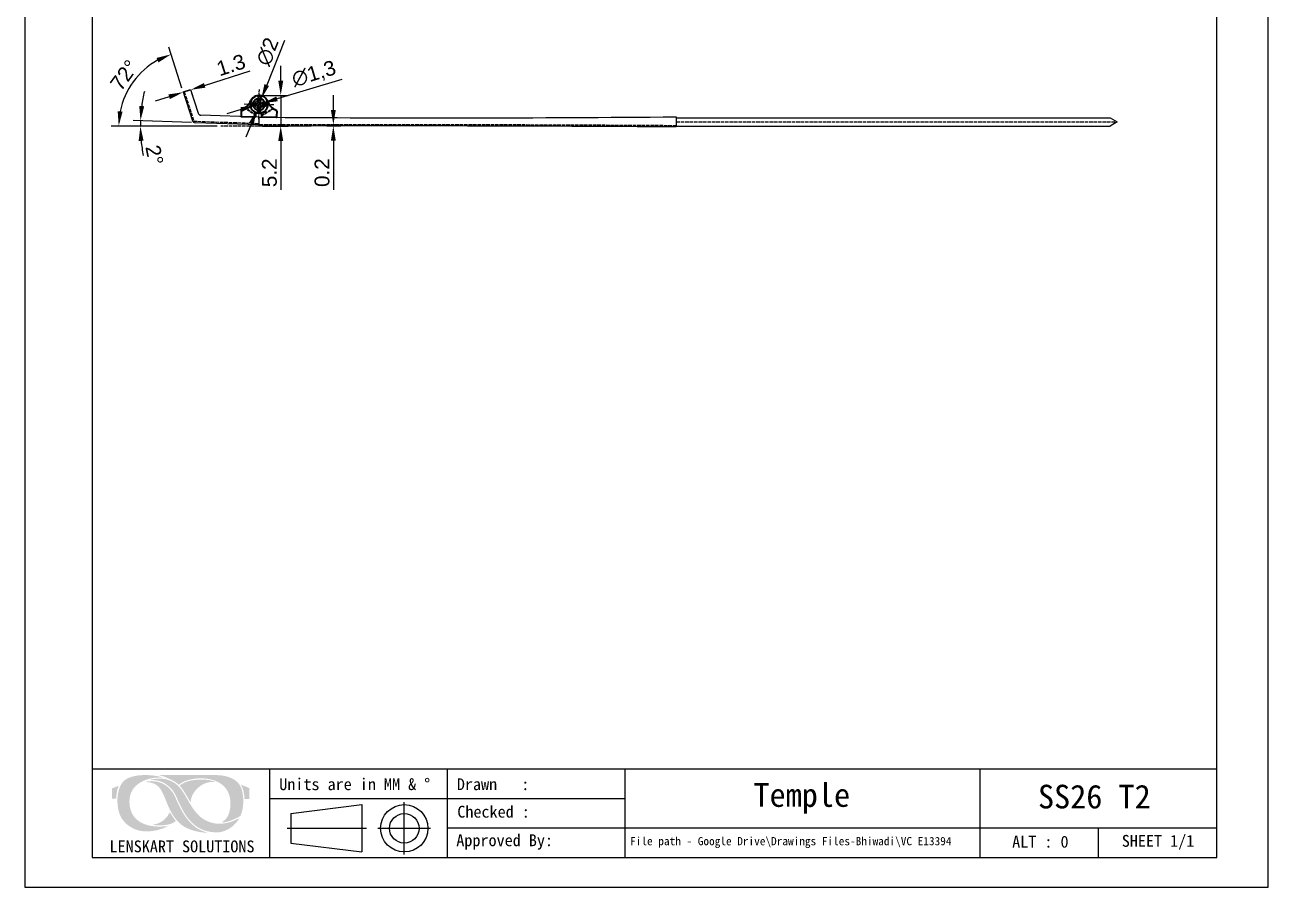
# Model space of a CAD drawing. Header units: millimetres. Extents: x 2853 to 3267, y 1691 to 1988.
# Drawn here: x 3056.8 to 3266.8, y 1691.4 to 1837.2 of the extents above; entities that cross this region are included whole.
import ezdxf

# ---------------------------------------------------------------- set-up
doc = ezdxf.new("R2010")
doc.units = ezdxf.units.MM
doc.linetypes.add('ACAD_ISO02W100', pattern=[15, 12, -3])
doc.layers.add('图框-线条', color=7, linetype='Continuous')
doc.layers.add('标注', color=4, linetype='Continuous', lineweight=5)
doc.layers.add('绘图层', color=7, linetype='Continuous', lineweight=15)
doc.styles.get("Standard").update_dxf_attribs({"font": 'arial.ttf'})
doc.styles.add('宋体', font='SimSun.ttf')
doc.styles.add('样式 1', font='romant.shx')
doc.dimstyles.new('ISO-25', dxfattribs={"dimtxt": 2.5, "dimasz": 2.5, "dimexe": 1.25, "dimexo": 0.625, "dimtad": 1, "dimtxsty": 'Standard', "dimcen": 2.5, "dimadec": 0, "dimazin": 0, "dimtfac": 1, "dimtmove": 0, "dimatfit": 3, "dimfxl": 1, "dimarcsym": 0})
doc.dimstyles.new('ISO-25$0', dxfattribs={"dimtxt": 2.5, "dimasz": 2.5, "dimexe": 0.5, "dimexo": 1, "dimgap": 1, "dimtad": 0, "dimtih": 1, "dimtoh": 1, "dimdec": 1, "dimzin": 10, "dimdsep": 46, "dimlunit": 6, "dimtxsty": '样式 1', "dimcen": 0, "dimclrd": 256, "dimclre": 256, "dimclrt": 7, "dimazin": 0, "dimtfac": 1, "dimtdec": 1, "dimtofl": 0, "dimtmove": 0, "dimatfit": 0, "dimfxl": 1, "dimtolj": 1, "dimtzin": 10, "dimarcsym": 0})

# ---------------------------------------------------------------- blocks, each defined once
blk = doc.blocks.new('jlkjojno')
at = {"layer": '绘图层', "color": 0, "linetype": 'ACAD_ISO02W100', "lineweight": 35, "ltscale": 0.04}
blk.add_line((897.74, -0.78), (899.65, 0.36), dxfattribs=at)
at = {"layer": '绘图层', "color": 0, "lineweight": 35, "ltscale": 0.05}
for p, q in [((897.24, -0.46), (897.74, -0.46)), ((897.74, -1.11), (897.74, -0.46)), ((900.14, -1.11), (897.74, -1.11)), ((900.24, -0.03), (900.24, -1.01))]:
    blk.add_line(p, q, dxfattribs=at)
blk.add_circle((897.24, 1.04), 1, dxfattribs=at)
for centre, radius, start, end in [((897.24, 1.04), 1.5, 23.1266, 270), ((901.37, 2.81), 3, 203.1266, 246.4546), ((900.14, -0.03), 0.1, 0, 66.4546), ((900.14, -1.01), 0.1, 270, 0)]:
    blk.add_arc(centre, radius, start, end, dxfattribs=at)
blk = doc.blocks.new('LNLNCL')
at = {"color": 251, "linetype": 'ACAD_ISO02W100', "lineweight": 9, "ltscale": 0.05}
for p, q in [((904.31, -165.47), (904.31, -160.47)), ((901.81, -162.97), (906.81, -162.97))]:
    blk.add_line(p, q, dxfattribs=at)
at = {"layer": '绘图层', "color": 0, "lineweight": 35, "ltscale": 0.05}
for p, q in [((904.11, -161.48), (904.11, -162.77)), ((904.51, -161.48), (904.51, -162.77)), ((902.82, -162.77), (904.11, -162.77)), ((902.82, -163.17), (904.11, -163.17)), ((904.11, -163.17), (904.11, -164.45)), ((904.51, -162.77), (905.8, -162.77)), ((904.51, -163.17), (905.8, -163.17)), ((904.51, -163.17), (904.51, -164.45)), ((901.31, -164.04), (901.31, -165.02)), ((901.41, -165.12), (903.81, -165.12)), ((903.81, -165.12), (903.81, -164.47)), ((904.31, -164.47), (903.81, -164.47))]:
    blk.add_line(p, q, dxfattribs=at)
at = {"layer": '绘图层', "color": 0, "linetype": 'ACAD_ISO02W100', "lineweight": 35, "ltscale": 0.04}
blk.add_line((903.81, -164.79), (901.9, -163.65), dxfattribs=at)
at = {"layer": '绘图层', "color": 0, "lineweight": 35, "ltscale": 0.05}
blk.add_circle((904.31, -162.97), 1, dxfattribs=at)
for centre, radius, start, end in [((904.31, -162.97), 1.5, 270, 156.8734), ((900.17, -161.2), 3, 293.5454, 336.8734), ((901.41, -164.04), 0.1, 113.5454, 180), ((901.41, -165.02), 0.1, 180, 270)]:
    blk.add_arc(centre, radius, start, end, dxfattribs=at)
blk.add_blockref('jlkjojno', (7.08, -164.01))
blk = doc.blocks.new('*D39')
at = {"color": 0, "lineweight": -2, "transparency": 16777216}
for p, q in [((3108.91, 1822.79), (3108.91, 1825.29)), ((3107.8, 1820.29), (3110.16, 1820.29)), ((3107.8, 1820.09), (3110.16, 1820.09)), ((3108.91, 1820.29), (3108.91, 1820.09)), ((3108.91, 1817.59), (3108.91, 1809.31))]:
    blk.add_line(p, q, dxfattribs=at)
at = {"color": 0, "transparency": 16777216}
for points in [[(3108.49, 1822.79), (3109.32, 1822.79), (3108.91, 1820.29)], [(3108.49, 1817.59), (3109.32, 1817.59), (3108.91, 1820.09)]]:
    blk.add_solid(points, dxfattribs=at)
at = {"layer": 'Defpoints', "color": 0, "transparency": 16777216}
for p in [(3107.18, 1820.29), (3107.18, 1820.09), (3108.91, 1820.09)]:
    blk.add_point(p, dxfattribs=at)
at = {"color": 0, "transparency": 16777216, "insert": (3107.01, 1812.2), "char_height": 2.5, "attachment_point": 5, "rotation": 90}
blk.add_mtext('\\A1;0.2', dxfattribs=at)
blk = doc.blocks.new('*D40')
at = {"color": 0, "lineweight": -2, "transparency": 16777216}
for p, q in [((3087.17, 1826.95), (3094.85, 1829.42)), ((3081.18, 1825.03), (3078.8, 1824.26)), ((3083.56, 1825.79), (3084.79, 1826.19)), ((3083.72, 1825.27), (3083.94, 1824.6)), ((3084.96, 1825.66), (3085.18, 1825))]:
    blk.add_line(p, q, dxfattribs=at)
at = {"color": 0, "transparency": 16777216}
for points in [[(3087.05, 1827.35), (3087.3, 1826.56), (3084.79, 1826.19)], [(3081.05, 1825.42), (3081.3, 1824.63), (3083.56, 1825.79)]]:
    blk.add_solid(points, dxfattribs=at)
at = {"layer": 'Defpoints', "color": 0, "transparency": 16777216}
for p in [(3083.53, 1825.86), (3084.77, 1826.26), (3084.79, 1826.19)]:
    blk.add_point(p, dxfattribs=at)
at = {"color": 0, "transparency": 16777216, "insert": (3091.62, 1830.38), "char_height": 2.5, "attachment_point": 5, "rotation": 17.8189}
blk.add_mtext('\\A1;1.3', dxfattribs=at)
blk = doc.blocks.new('*D58')
at = {"color": 0, "lineweight": -2, "transparency": 16777216}
for p, q in [((3100.02, 1827.75), (3100.02, 1830.25)), ((3096.98, 1825.25), (3101.27, 1825.25)), ((3100.02, 1825.25), (3100.02, 1820.06)), ((3096.96, 1820.06), (3101.27, 1820.06)), ((3100.02, 1817.56), (3100.02, 1809.29))]:
    blk.add_line(p, q, dxfattribs=at)
at = {"color": 0, "transparency": 16777216}
for points in [[(3099.6, 1827.75), (3100.44, 1827.75), (3100.02, 1825.25)], [(3099.6, 1817.56), (3100.44, 1817.56), (3100.02, 1820.06)]]:
    blk.add_solid(points, dxfattribs=at)
at = {"layer": 'Defpoints', "color": 0, "transparency": 16777216}
for p in [(3096.36, 1825.25), (3096.33, 1820.06), (3100.02, 1820.06)]:
    blk.add_point(p, dxfattribs=at)
at = {"color": 0, "transparency": 16777216, "insert": (3098.12, 1812.17), "char_height": 2.5, "attachment_point": 5, "rotation": 90}
blk.add_mtext('\\A1;5.2', dxfattribs=at)
blk = doc.blocks.new('*D61')
at = {"color": 0, "lineweight": -2, "transparency": 16777216}
for p, q in [((3084.93, 1820.66), (3075.08, 1821)), ((3089.28, 1820.06), (3075.07, 1820.06))]:
    blk.add_line(p, q, dxfattribs=at)
for start, end in [(166.8675, 172.4338), (178, 180), (185.5662, 191.1325)]:
    blk.add_arc((3102.06, 1820.06), 25.74, start, end, dxfattribs=at)
at = {"color": 0, "transparency": 16777216}
for points in [[(3076.96, 1823.42), (3076.12, 1823.49), (3076.33, 1820.96)], [(3076.02, 1817.54), (3076.85, 1817.59), (3076.32, 1820.06)]]:
    blk.add_solid(points, dxfattribs=at)
at = {"layer": 'Defpoints', "color": 0, "transparency": 16777216}
for p in [(3076.32, 1820.66), (3085.56, 1820.64), (3089.9, 1820.06), (3096.33, 1820.26), (3096.33, 1820.06)]:
    blk.add_point(p, dxfattribs=at)
at = {"color": 0, "transparency": 16777216, "insert": (3078.7, 1815.17), "char_height": 2.5, "attachment_point": 5, "rotation": 281.8249}
blk.add_mtext('2°', dxfattribs=at)
blk = doc.blocks.new('*D62')
at = {"color": 0, "lineweight": -2, "transparency": 16777216}
for p, q in [((3083.34, 1826.46), (3081.11, 1833.39)), ((3084.77, 1820.06), (3071.4, 1820.06))]:
    blk.add_line(p, q, dxfattribs=at)
blk.add_arc((3085.4, 1820.06), 12.74, 119.0762, 168.7427, dxfattribs=at)
at = {"color": 0, "transparency": 16777216}
for points in [[(3079.04, 1831.58), (3079.37, 1830.82), (3081.5, 1832.2)], [(3073.31, 1822.51), (3072.48, 1822.59), (3072.65, 1820.06)]]:
    blk.add_solid(points, dxfattribs=at)
at = {"layer": 'Defpoints', "color": 0, "transparency": 16777216}
for p in [(3076.89, 1829.55), (3083.53, 1825.86), (3085.1, 1820.98), (3089.9, 1820.06), (3096.33, 1820.06)]:
    blk.add_point(p, dxfattribs=at)
at = {"color": 0, "transparency": 16777216, "insert": (3073.58, 1828.68), "char_height": 2.5, "attachment_point": 5, "rotation": 53.9094}
blk.add_mtext('72°', dxfattribs=at)
blk = doc.blocks.new('*D67')
at = {"color": 0, "lineweight": -2, "transparency": 16777216}
for p, q in [((3100.65, 1834.51), (3097.66, 1827)), ((3095.99, 1822.83), (3096.73, 1824.68)), ((3095.06, 1820.5), (3094.14, 1818.18))]:
    blk.add_line(p, q, dxfattribs=at)
at = {"color": 0, "transparency": 16777216}
for points in [[(3097.27, 1827.16), (3098.04, 1826.85), (3096.73, 1824.68)], [(3094.68, 1820.66), (3095.45, 1820.35), (3095.99, 1822.83)]]:
    blk.add_solid(points, dxfattribs=at)
at = {"layer": 'Defpoints', "color": 0, "transparency": 16777216}
for p in [(3095.99, 1822.83), (3096.73, 1824.68)]:
    blk.add_point(p, dxfattribs=at)
at = {"color": 0, "transparency": 16777216, "insert": (3097.79, 1832.65), "char_height": 2.5, "attachment_point": 5, "rotation": 68.2444}
blk.add_mtext('∅2', dxfattribs=at)
blk = doc.blocks.new('*D43')
at = {"color": 0, "lineweight": -2, "transparency": 16777216}
for p, q in [((3110.35, 1827.93), (3099.4, 1824.66)), ((3093.32, 1822.85), (3090.92, 1822.13)), ((3095.71, 1823.56), (3097, 1823.95))]:
    blk.add_line(p, q, dxfattribs=at)
at = {"color": 0, "transparency": 16777216}
for points in [[(3099.28, 1825.06), (3099.52, 1824.26), (3097, 1823.95)], [(3093.2, 1823.25), (3093.44, 1822.45), (3095.71, 1823.56)]]:
    blk.add_solid(points, dxfattribs=at)
at = {"layer": 'Defpoints', "color": 0, "transparency": 16777216}
for p in [(3095.71, 1823.56), (3097, 1823.95)]:
    blk.add_point(p, dxfattribs=at)
at = {"color": 0, "transparency": 16777216, "insert": (3105.65, 1828.79), "char_height": 2.5, "attachment_point": 5, "rotation": 16.6074}
blk.add_mtext('∅1,3', dxfattribs=at)

msp = doc.modelspace()

# ---------------------------------------------------------------- hatches: boundary and pattern name
at = {"layer": '图框-线条', "lineweight": 0, "ltscale": 0.1}
h = msp.add_hatch(color=252, dxfattribs=at)
edge = h.paths.add_edge_path()
edge.add_spline(control_points=[(3071.51, 1708.13), (3071.51, 1708.13), (3071.51, 1706.42), (3071.51, 1706.42), (3071.51, 1706.42), (3071.51, 1706.42), (3072.22, 1706.42), (3072.22, 1706.42), (3072.22, 1706.42), (3072.27, 1706.82), (3072.28, 1707.17), (3072.36, 1707.57), (3072.36, 1707.57), (3072.42, 1707.92), (3072.53, 1708.27), (3072.65, 1708.57), (3072.65, 1708.57), (3072.65, 1708.57), (3071.51, 1708.13), (3071.51, 1708.13)], knot_values=[0, 0, 0, 0, 0.166667, 0.166667, 0.166667, 0.166667, 0.333333, 0.333333, 0.333333, 0.333333, 0.5, 0.5, 0.5, 0.5, 0.666667, 0.666667, 0.666667, 0.666667, 1, 1, 1, 1], degree=3, periodic=0)
edge = h.paths.add_edge_path()
edge.add_spline(control_points=[(3093.91, 1706.35), (3093.91, 1706.35), (3094.71, 1706.34), (3094.71, 1706.34), (3094.71, 1706.34), (3094.71, 1706.34), (3094.72, 1708.19), (3094.72, 1708.19), (3094.72, 1708.19), (3094.72, 1708.19), (3093.3, 1708.75), (3093.3, 1708.75), (3093.3, 1708.75), (3093.45, 1708.4), (3093.61, 1708.14), (3093.72, 1707.69), (3093.72, 1707.69), (3093.83, 1707.23), (3093.87, 1706.83), (3093.91, 1706.35)], knot_values=[0, 0, 0, 0, 0.166667, 0.166667, 0.166667, 0.166667, 0.333333, 0.333333, 0.333333, 0.333333, 0.5, 0.5, 0.5, 0.5, 0.666667, 0.666667, 0.666667, 0.666667, 1, 1, 1, 1], degree=3, periodic=0)
edge = h.paths.add_edge_path(flags=17)
edge.add_spline(control_points=[(3078.42, 1702), (3078.56, 1701.9), (3079.38, 1701.88), (3079.52, 1701.88), (3079.52, 1701.88), (3080.4, 1701.85), (3081.73, 1702.06), (3082.3, 1702.62), (3082.3, 1702.62), (3082.25, 1702.7), (3082.22, 1702.73), (3082.16, 1702.8), (3082.16, 1702.8), (3082.16, 1702.8), (3081.29, 1704.09), (3081.29, 1704.09), (3081.29, 1704.09), (3081.08, 1703.83), (3080.99, 1703.34), (3080.19, 1702.72), (3080.19, 1702.72), (3079.71, 1702.36), (3079.15, 1702.1), (3078.42, 1702)], knot_values=[0, 0, 0, 0, 0.142857, 0.142857, 0.142857, 0.142857, 0.285714, 0.285714, 0.285714, 0.285714, 0.428571, 0.428571, 0.428571, 0.428571, 0.571429, 0.571429, 0.571429, 0.571429, 0.714286, 0.714286, 0.714286, 0.714286, 1, 1, 1, 1], degree=3, periodic=0)
edge = h.paths.add_edge_path(flags=17)
edge.add_spline(control_points=[(3082.97, 1708.58), (3083.02, 1708.5), (3083.03, 1708.51), (3083.1, 1708.43), (3083.1, 1708.43), (3083.74, 1707.69), (3084.67, 1705.9), (3084.8, 1705.78), (3084.8, 1705.78), (3084.85, 1707.28), (3086.11, 1708.58), (3087.34, 1709.02), (3087.34, 1709.02), (3087.99, 1709.24), (3088.34, 1709.25), (3089.06, 1709.18), (3089.06, 1709.18), (3088.82, 1709.38), (3087.82, 1709.54), (3087.56, 1709.57), (3087.56, 1709.57), (3086.35, 1709.71), (3084.59, 1709.59), (3083.52, 1708.99), (3083.52, 1708.99), (3083.35, 1708.89), (3083.04, 1708.7), (3082.97, 1708.58)], knot_values=[0, 0, 0, 0, 0.125, 0.125, 0.125, 0.125, 0.25, 0.25, 0.25, 0.25, 0.375, 0.375, 0.375, 0.375, 0.5, 0.5, 0.5, 0.5, 0.625, 0.625, 0.625, 0.625, 0.75, 0.75, 0.75, 0.75, 1, 1, 1, 1], degree=3, periodic=0)
edge = h.paths.add_edge_path()
edge.add_spline(control_points=[(3082.39, 1706.23), (3081.99, 1707.14), (3081.86, 1707.4), (3081.22, 1708.09), (3081.22, 1708.09), (3080.35, 1709.03), (3079, 1709.5), (3077.67, 1709.32), (3077.67, 1709.32), (3077.59, 1709.31), (3077.51, 1709.3), (3077.43, 1709.28), (3077.43, 1709.28), (3077.43, 1709.28), (3077.19, 1709.21), (3077.19, 1709.21), (3077.19, 1709.21), (3077.96, 1709.17), (3078.56, 1709.06), (3079.07, 1708.68), (3079.07, 1708.68), (3079.57, 1708.29), (3079.77, 1707.99), (3080.09, 1707.33), (3080.09, 1707.33), (3080.62, 1706.24), (3080.98, 1705.03), (3081.57, 1704.03), (3081.57, 1704.03), (3082.2, 1702.96), (3082.81, 1702.18), (3083.88, 1701.56), (3083.88, 1701.56), (3084.73, 1701.07), (3086.52, 1700.59), (3087.71, 1700.64), (3087.71, 1700.64), (3087.58, 1700.71), (3087.39, 1700.73), (3087.23, 1700.78), (3087.23, 1700.78), (3085.02, 1701.45), (3083.75, 1703.33), (3082.77, 1705.39), (3082.77, 1705.39), (3082.64, 1705.67), (3082.52, 1705.94), (3082.39, 1706.23)], knot_values=[0, 0, 0, 0, 0.076923, 0.076923, 0.076923, 0.076923, 0.153846, 0.153846, 0.153846, 0.153846, 0.230769, 0.230769, 0.230769, 0.230769, 0.307692, 0.307692, 0.307692, 0.307692, 0.384615, 0.384615, 0.384615, 0.384615, 0.461538, 0.461538, 0.461538, 0.461538, 0.538462, 0.538462, 0.538462, 0.538462, 0.615385, 0.615385, 0.615385, 0.615385, 0.692308, 0.692308, 0.692308, 0.692308, 0.769231, 0.769231, 0.769231, 0.769231, 0.846154, 0.846154, 0.846154, 0.846154, 1, 1, 1, 1], degree=3, periodic=0)
edge = h.paths.add_edge_path()
edge.add_spline(control_points=[(3093.02, 1703.08), (3092.98, 1703.08), (3092.16, 1702.69), (3092, 1702.62), (3092, 1702.62), (3091.64, 1702.48), (3091.23, 1702.36), (3090.83, 1702.28), (3090.83, 1702.28), (3089.86, 1702.09), (3089.15, 1702.1), (3088.22, 1702.37), (3088.22, 1702.37), (3086.63, 1702.83), (3085.71, 1703.94), (3084.96, 1705.1), (3084.96, 1705.1), (3083.64, 1707.15), (3083.1, 1709.14), (3080.55, 1709.69), (3080.55, 1709.69), (3080.12, 1709.78), (3079.61, 1709.81), (3079.16, 1709.78), (3079.16, 1709.78), (3078.85, 1709.75), (3078.13, 1709.68), (3077.91, 1709.55), (3077.91, 1709.55), (3079.04, 1709.58), (3079.91, 1709.36), (3080.71, 1708.79), (3080.71, 1708.79), (3082.36, 1707.6), (3082.42, 1706.36), (3083.28, 1704.82), (3083.28, 1704.82), (3083.69, 1704.08), (3083.99, 1703.5), (3084.57, 1702.83), (3084.57, 1702.83), (3085.75, 1701.45), (3087.02, 1700.83), (3088.96, 1700.69), (3088.96, 1700.69), (3089.9, 1700.62), (3090.84, 1701.03), (3091.46, 1701.42), (3091.46, 1701.42), (3091.88, 1701.69), (3092.22, 1702.03), (3092.54, 1702.39), (3092.54, 1702.39), (3092.71, 1702.59), (3092.89, 1702.87), (3093.02, 1703.08)], knot_values=[0, 0, 0, 0, 0.066667, 0.066667, 0.066667, 0.066667, 0.133333, 0.133333, 0.133333, 0.133333, 0.2, 0.2, 0.2, 0.2, 0.266667, 0.266667, 0.266667, 0.266667, 0.333333, 0.333333, 0.333333, 0.333333, 0.4, 0.4, 0.4, 0.4, 0.466667, 0.466667, 0.466667, 0.466667, 0.533333, 0.533333, 0.533333, 0.533333, 0.6, 0.6, 0.6, 0.6, 0.666667, 0.666667, 0.666667, 0.666667, 0.733333, 0.733333, 0.733333, 0.733333, 0.8, 0.8, 0.8, 0.8, 0.866667, 0.866667, 0.866667, 0.866667, 1, 1, 1, 1], degree=3, periodic=0)
edge = h.paths.add_edge_path()
edge.add_spline(control_points=[(3082.82, 1708.74), (3083.38, 1709.17), (3083.54, 1709.31), (3084.36, 1709.54), (3084.36, 1709.54), (3086.23, 1710.07), (3088.65, 1709.93), (3090.11, 1708.78), (3090.11, 1708.78), (3090.92, 1708.15), (3091.57, 1707.04), (3091.53, 1705.49), (3091.53, 1705.49), (3091.51, 1704.35), (3091.23, 1703.24), (3090.32, 1702.58), (3090.32, 1702.58), (3090.26, 1702.54), (3090.01, 1702.39), (3089.95, 1702.37), (3089.95, 1702.37), (3090.84, 1702.31), (3092.24, 1702.92), (3092.97, 1703.33), (3092.97, 1703.33), (3093.25, 1703.49), (3093.22, 1703.46), (3093.34, 1703.78), (3093.34, 1703.78), (3093.8, 1705.05), (3093.82, 1706.8), (3093.4, 1708.02), (3093.4, 1708.02), (3093.2, 1708.59), (3092.99, 1708.88), (3092.62, 1709.25), (3092.62, 1709.25), (3091.86, 1710.01), (3090.35, 1710.37), (3089.26, 1710.37), (3089.26, 1710.37), (3086.03, 1710.36), (3082.72, 1710.4), (3079.52, 1710.37), (3079.52, 1710.37), (3079.75, 1710.26), (3080.17, 1710.17), (3080.43, 1710.07), (3080.43, 1710.07), (3080.71, 1709.97), (3081.89, 1709.42), (3082.12, 1709.28), (3082.12, 1709.28), (3082.44, 1709.08), (3082.76, 1708.77), (3082.82, 1708.74)], knot_values=[0, 0, 0, 0, 0.066667, 0.066667, 0.066667, 0.066667, 0.133333, 0.133333, 0.133333, 0.133333, 0.2, 0.2, 0.2, 0.2, 0.266667, 0.266667, 0.266667, 0.266667, 0.333333, 0.333333, 0.333333, 0.333333, 0.4, 0.4, 0.4, 0.4, 0.466667, 0.466667, 0.466667, 0.466667, 0.533333, 0.533333, 0.533333, 0.533333, 0.6, 0.6, 0.6, 0.6, 0.666667, 0.666667, 0.666667, 0.666667, 0.733333, 0.733333, 0.733333, 0.733333, 0.8, 0.8, 0.8, 0.8, 0.866667, 0.866667, 0.866667, 0.866667, 1, 1, 1, 1], degree=3, periodic=0)
edge = h.paths.add_edge_path()
edge.add_spline(control_points=[(3081.04, 1701.79), (3080.9, 1701.79), (3080.64, 1701.73), (3080.48, 1701.72), (3080.48, 1701.72), (3077.9, 1701.48), (3074.87, 1702.15), (3074.5, 1705.3), (3074.5, 1705.3), (3074.33, 1706.76), (3074.78, 1708.09), (3075.96, 1708.9), (3075.96, 1708.9), (3077.13, 1709.7), (3078.31, 1710.02), (3080.04, 1709.97), (3080.04, 1709.97), (3080.04, 1709.97), (3079.34, 1710.17), (3079.34, 1710.17), (3079.34, 1710.17), (3077.82, 1710.49), (3075.53, 1710.51), (3074.18, 1709.83), (3074.18, 1709.83), (3073.42, 1709.45), (3072.99, 1708.89), (3072.7, 1707.94), (3072.7, 1707.94), (3072.2, 1706.32), (3072.35, 1703.82), (3073.56, 1702.54), (3073.56, 1702.54), (3073.72, 1702.37), (3073.79, 1702.26), (3073.98, 1702.11), (3073.98, 1702.11), (3074.17, 1701.96), (3074.21, 1701.91), (3074.45, 1701.74), (3074.45, 1701.74), (3076.02, 1700.62), (3078.08, 1700.68), (3079.88, 1701.29), (3079.88, 1701.29), (3080.09, 1701.36), (3080.29, 1701.44), (3080.49, 1701.52), (3080.49, 1701.52), (3080.61, 1701.58), (3080.97, 1701.77), (3081.04, 1701.79)], knot_values=[0, 0, 0, 0, 0.071429, 0.071429, 0.071429, 0.071429, 0.142857, 0.142857, 0.142857, 0.142857, 0.214286, 0.214286, 0.214286, 0.214286, 0.285714, 0.285714, 0.285714, 0.285714, 0.357143, 0.357143, 0.357143, 0.357143, 0.428571, 0.428571, 0.428571, 0.428571, 0.5, 0.5, 0.5, 0.5, 0.571429, 0.571429, 0.571429, 0.571429, 0.642857, 0.642857, 0.642857, 0.642857, 0.714286, 0.714286, 0.714286, 0.714286, 0.785714, 0.785714, 0.785714, 0.785714, 0.857143, 0.857143, 0.857143, 0.857143, 1, 1, 1, 1], degree=3, periodic=0)

# ---------------------------------------------------------------- linework, layer by layer
for p, q in [((3068.15, 1983.44), (3068.15, 1696.44)), ((3258.15, 1696.44), (3258.15, 1983.44)), ((3068.15, 1711.44), (3258.15, 1711.44)), ((3098.15, 1711.44), (3098.15, 1696.44)), ((3128.15, 1711.44), (3128.15, 1696.44)), ((3158.15, 1711.44), (3158.15, 1696.44)), ((3218.15, 1696.44), (3218.15, 1711.44)), ((3098.15, 1706.44), (3158.15, 1706.44)), ((3101.74, 1703.88), (3113.74, 1705.38)), ((3113.74, 1705.38), (3113.74, 1697.38)), ((3120.89, 1696.94), (3120.89, 1705.82)), ((3101.74, 1703.88), (3101.74, 1698.88)), ((3101.08, 1701.38), (3114.48, 1701.38)), ((3116.45, 1701.38), (3125.34, 1701.38)), ((3128.15, 1701.44), (3258.15, 1701.44)), ((3238.15, 1696.44), (3238.15, 1701.44)), ((3101.74, 1698.88), (3113.74, 1697.38)), ((3068.15, 1696.44), (3258.15, 1696.44))]:
    msp.add_line(p, q)
at = {"color": 251, "linetype": 'ACAD_ISO02W100', "lineweight": 13, "ltscale": 0.05}
for p, q in [((3083.72, 1825.92), (3085.36, 1820.85)), ((3096.33, 1820.46), (3085.36, 1820.85)), ((3166.83, 1820.78), (3241.33, 1820.78)), ((3096.33, 1820.06), (3089.9, 1820.06)), ((3110.03, 1820.29), (3110.03, 1820.09)), ((3112.73, 1820.29), (3112.73, 1820.09))]:
    msp.add_line(p, q, dxfattribs=at)
msp.add_lwpolyline([(3056.8, 1691.44), (3266.8, 1691.44), (3266.8, 1988.44), (3056.8, 1988.44)], close=True)
msp.add_circle((3096.36, 1823.75), 0.673, dxfattribs=at)
for radius in [4, 2.5]:
    msp.add_circle((3120.89, 1701.38), radius)
msp.add_arc((3117.86, -5390.47), 7210.76, 89.610877, 90.17108, dxfattribs=at)
at = {"layer": '标注', "color": 0, "lineweight": 13, "ltscale": 5}
for p, q in [((3083.53, 1825.86), (3084.77, 1826.26)), ((3083.53, 1825.86), (3085.1, 1820.98)), ((3084.77, 1826.26), (3086.06, 1822.25)), ((3096.38, 1821.56), (3086.52, 1821.91)), ((3096.33, 1821.56), (3096.33, 1820.06)), ((3166.83, 1821.63), (3166.83, 1819.93)), ((3166.83, 1821.48), (3240.13, 1821.48)), ((3240.13, 1821.48), (3241.33, 1820.78)), ((3241.33, 1820.78), (3240.13, 1820.08)), ((3096.33, 1820.26), (3085.56, 1820.64)), ((3166.83, 1820.08), (3240.13, 1820.08))]:
    msp.add_line(p, q, dxfattribs=at)
for centre, radius, start, end in [((3085.58, 1821.14), 0.5, 197.8189, 268), ((3086.53, 1822.41), 0.5, 197.8189, 268), ((3127.15, 6571.8), 4750.34, 269.62835, 270.47869), ((3117.86, -5390.47), 7210.56, 89.610877, 90.17108)]:
    msp.add_arc(centre, radius, start, end, dxfattribs=at)

# ---------------------------------------------------------------- block references
at = {"color": 0, "lineweight": 13, "rotation": 358.8099297565379}
msp.add_blockref('LNLNCL', (2195.63, 2005.47), dxfattribs=at)

# ---------------------------------------------------------------- texts
at = {"layer": '绘图层', "color": 7, "linetype": 'ByBlock', "lineweight": 9, "attachment_point": 5, "style": '宋体'}
for s, insert, char_height, width in [('\\pxql;{\\fNSimSun|b0|i0|c0|p49;Units are in MM & %%D}', (3115.04, 1708.82), 2, 30.5443), ('\\pxql;{\\fNSimSun|b0|i0|c0|p49;Drawn   : }', (3145.04, 1708.82), 2, 30.5443), ('{\\fNSimSun|b0|i0|c0|p49;Temple}', (3188.03, 1706.44), 4, 58.2869), ('{\\fNSimSun|b0|i0|c0|p49;SS26 T2}', (3237.45, 1706.71), 4, 58.2869), ('\\pxql;{\\fNSimSun|b0|i0|c0|p49;Checked : }', (3141.3, 1704.17), 2, 22.9015), ('{\\fSimSun|b0|i0|c134|p2;LENSKART SOLUTIONS}', (3083.35, 1698.31), 2, 58.9745), ('\\pxql;{\\fNSimSun|b0|i0|c0|p49;Approved By:}', (3141.13, 1699.07), 2, 22.9015), ('\\pxql;{\\fNSimSun|b0|i0|c0|p49;File path - Google Drive\\\\Drawings Files-Bhiwadi\\\\VC E13394}', (3203.98, 1698.99), 1.4, 89.89), ('{\\fNSimSun|b0|i0|c0|p49;ALT : 0}', (3228.33, 1699.1), 2, 17.2791), ('{\\fNSimSun|b0|i0|c0|p49;SHEET 1/1}', (3248.21, 1699.02), 2, 17.2791)]:
    msp.add_mtext(s, dxfattribs=dict(at, insert=insert, char_height=char_height, width=width))

# ---------------------------------------------------------------- dimensions: what is measured, and where the dimension line sits
dim = msp.add_diameter_dim_2p(p1=(3095.99, 1822.83), p2=(3096.73, 1824.68), dimstyle='ISO-25', override={"dimdec": 1})
dim.commit()
dim.dimension.update_dxf_attribs({"geometry": '*D67', "text_midpoint": (3097.79, 1832.65)})
dim = msp.add_angular_dim_2l(base=(3076.89, 1829.55), line1=((3096.33, 1820.06), (3089.9, 1820.06)), line2=((3083.53, 1825.86), (3085.1, 1820.98)), dimstyle='ISO-25', override={"dimdec": 1})
dim.commit()
dim.dimension.update_dxf_attribs({"geometry": '*D62', "text_midpoint": (3073.58, 1828.68)})
dim = msp.add_aligned_dim(p1=(3083.53, 1825.86), p2=(3084.77, 1826.26), distance=-0.07, dimstyle='ISO-25$0', override={"dimasz": 2.5, "dimexe": 1.25, "dimexo": 0.625, "dimgap": 0.625, "dimtad": 1, "dimtih": 0, "dimtoh": 0, "dimzin": 8, "dimdsep": 44, "dimtxsty": 'Standard', "dimcen": 2.5, "dimclrd": 0, "dimclre": 0, "dimclrt": 0, "dimtdec": 2, "dimtofl": 1, "dimatfit": 3})
dim.commit()
dim.dimension.update_dxf_attribs({"geometry": '*D40', "text_midpoint": (3091.62, 1830.38)})
dim = msp.add_diameter_dim_2p(p1=(3095.71, 1823.56), p2=(3097, 1823.95), dimstyle='ISO-25', override={"dimdec": 1})
dim.commit()
dim.dimension.update_dxf_attribs({"geometry": '*D43', "text_midpoint": (3106.27, 1826.71), "dimtype": 163})
dim = msp.add_linear_dim(base=(3100.02, 1820.06), p1=(3096.36, 1825.25), p2=(3096.33, 1820.06), angle=90, dimstyle='ISO-25$0', override={"dimasz": 2.5, "dimexe": 1.25, "dimexo": 0.625, "dimgap": 0.625, "dimtad": 1, "dimtih": 0, "dimtoh": 0, "dimzin": 8, "dimdsep": 44, "dimtxsty": 'Standard', "dimcen": 2.5, "dimclrd": 0, "dimclre": 0, "dimclrt": 0, "dimtdec": 2, "dimtofl": 1, "dimatfit": 3})
dim.commit()
dim.dimension.update_dxf_attribs({"geometry": '*D58', "text_midpoint": (3098.12, 1812.17)})
dim = msp.add_angular_dim_2l(base=(3076.32, 1820.66), line1=((3096.33, 1820.06), (3089.9, 1820.06)), line2=((3096.33, 1820.26), (3085.56, 1820.64)), dimstyle='ISO-25', override={"dimdec": 1})
dim.commit()
dim.dimension.update_dxf_attribs({"geometry": '*D61', "text_midpoint": (3076.86, 1814.79), "dimtype": 162})
dim = msp.add_linear_dim(base=(3108.91, 1820.09), p1=(3107.18, 1820.29), p2=(3107.18, 1820.09), angle=90, dimstyle='ISO-25$0', override={"dimasz": 2.5, "dimexe": 1.25, "dimexo": 0.625, "dimgap": 0.625, "dimtad": 1, "dimtih": 0, "dimtoh": 0, "dimzin": 8, "dimdsep": 44, "dimtxsty": 'Standard', "dimcen": 2.5, "dimclrd": 0, "dimclre": 0, "dimclrt": 0, "dimtdec": 2, "dimtofl": 1, "dimatfit": 3})
dim.commit()
dim.dimension.update_dxf_attribs({"geometry": '*D39', "text_midpoint": (3108.91, 1812.2), "dimtype": 160})

doc.saveas('drawing.dxf')
